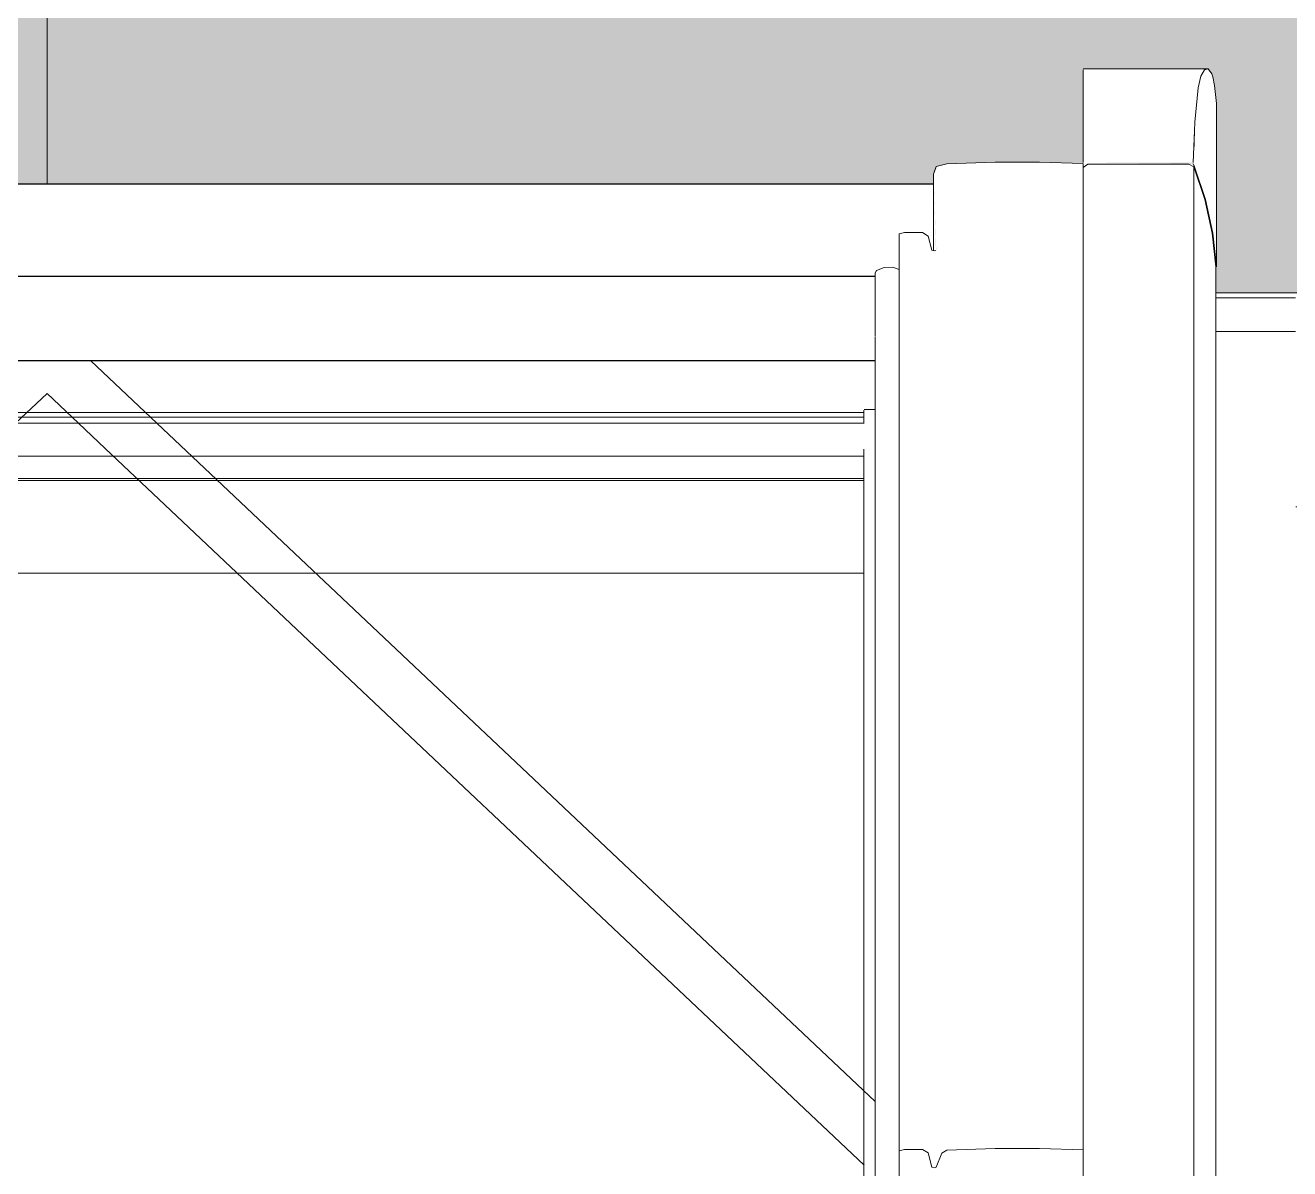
# Model space of a CAD drawing. Header units: metres. Extents: x -3 to 171, y -23 to 41.
# Drawn here: x 1.4789 to 1.9392, y -2.5162 to -2.1001 of the extents above; entities that cross this region are included whole.
import ezdxf

# ---------------------------------------------------------------- set-up
doc = ezdxf.new("R2010")
doc.units = ezdxf.units.M
doc.header["$MEASUREMENT"] = 0
doc.set_wipeout_variables(frame=1)
doc.linetypes.add('Wipeout_Contour', pattern=[1, 0, -1])
doc.layers.add('6._Dach PP STG1_1_325 Dachfenster', color=7, linetype='Continuous')
doc.layers.add('6._Dach PP STG1_1_330 Dachaufbau', color=7, linetype='Continuous')

msp = doc.modelspace()

# ---------------------------------------------------------------- linework, layer by layer
at = {"layer": '6._Dach PP STG1_1_325 Dachfenster', "color": 7, "linetype": 'Continuous', "lineweight": 13, "ltscale": 1000}
msp.add_line((1.48685, -1.28276), (1.48685, -3.21337), dxfattribs=at)
at = {"layer": '6._Dach PP STG1_1_325 Dachfenster', "color": 7, "linetype": 'Continuous', "lineweight": 13, "ltscale": 1000, "true_color": 0xf4f4f4, "flags": 128}
for points in [[(1.78415, -2.31926), (1.18955, -2.31926)], [(1.18955, -2.3636), (1.78415, -2.3636)]]:
    msp.add_lwpolyline(points, dxfattribs=at)

# ---------------------------------------------------------------- next in the draw order: wipeouts: each hides what was drawn before it
at = {"color": 254, "linetype": 'Wipeout_Contour', "lineweight": 0, "ltscale": 12.448105}
msp.add_wipeout([(2.775, -2.1975), (1.075, -2.1975), (1.075, -2.22224), (2.775, -2.22224)], dxfattribs=at).dxf.layer = '6._Dach PP STG1_1_330 Dachaufbau'

# ---------------------------------------------------------------- next in the draw order: hatches: boundary and pattern name
at = {"layer": '6._Dach PP STG1_1_330 Dachaufbau', "linetype": 'Continuous', "lineweight": 0, "true_color": 0x000000}
h = msp.add_hatch(color=18, dxfattribs=at)
h.paths.add_polyline_path([(3.445, -0.4), (3.755, -0.4), (3.755, 0.07), (2.8, 0.07), (2.8, -0.77152), (1.05, -0.77152), (1.05, 0.07), (-0.00106, 0.07), (0.01606, -4.6), (6.325, -4.6), (6.325, -0.82361), (3.445, -0.82361)])
h.paths.add_polyline_path([(3.805, -2.1975), (5.505, -2.1975), (5.505, -3.79873), (3.805, -3.79873)], flags=0)
h.paths.add_polyline_path([(1.075, -3.79873), (1.075, -2.1975), (2.775, -2.1975), (2.775, -3.79873)], flags=0)

# ---------------------------------------------------------------- next in the draw order: linework, layer by layer
at = {"layer": '6._Dach PP STG1_1_325 Dachfenster', "color": 7, "linetype": 'Continuous', "lineweight": 13, "ltscale": 1000, "true_color": 0xf4f4f4, "flags": 128}
msp.add_lwpolyline([(1.91235, -2.19932), (1.94135, -2.19932)], dxfattribs=at)
at = {"layer": '6._Dach PP STG1_1_330 Dachaufbau', "color": 7, "linetype": 'Continuous', "lineweight": 18, "ltscale": 1000, "flags": 128}
msp.add_lwpolyline([(2.775, -2.1975), (1.075, -2.1975)], dxfattribs=at)

# ---------------------------------------------------------------- next in the draw order: wipeouts: each hides what was drawn before it
at = {"color": 254, "linetype": 'Wipeout_Contour', "lineweight": 0, "ltscale": 11.534509}
msp.add_wipeout([(1.86405, -2.11624), (1.90826, -2.11624), (1.90955, -2.11589), (1.86405, -2.11589)], dxfattribs=at).dxf.layer = '6._Dach PP STG1_1_325 Dachfenster'
at = {"color": 254, "linetype": 'Wipeout_Contour', "lineweight": 0, "ltscale": 11.542175}
msp.add_wipeout([(1.86405, -2.11859), (1.86405, -2.1228), (1.90589, -2.1228), (1.90685, -2.11859)], dxfattribs=at).dxf.layer = '6._Dach PP STG1_1_325 Dachfenster'
at = {"color": 254, "linetype": 'Wipeout_Contour', "lineweight": 0, "ltscale": 10.943842}
msp.add_wipeout([(1.18535, -2.19156), (1.18535, -2.20216), (1.78835, -2.20216), (1.78835, -2.19156)], dxfattribs=at).dxf.layer = '6._Dach PP STG1_1_325 Dachfenster'
at = {"color": 254, "linetype": 'Wipeout_Contour', "lineweight": 0, "ltscale": 10.981889}
msp.add_wipeout([(1.18535, -2.2115), (1.78835, -2.2115), (1.78835, -2.20648), (1.18535, -2.20648)], dxfattribs=at).dxf.layer = '6._Dach PP STG1_1_325 Dachfenster'
at = {"color": 254, "linetype": 'Wipeout_Contour', "lineweight": 0, "ltscale": 12.836861}
msp.add_wipeout([(1.79705, -2.69331), (1.79895, -2.69331), (1.79895, -2.50919), (1.79705, -2.50968)], dxfattribs=at).dxf.layer = '6._Dach PP STG1_1_325 Dachfenster'
at = {"color": 254, "linetype": 'Wipeout_Contour', "lineweight": 0, "ltscale": 12.870973}
msp.add_wipeout([(1.80895, -2.69331), (1.80975, -2.69331), (1.80975, -2.51591), (1.80895, -2.51562)], dxfattribs=at).dxf.layer = '6._Dach PP STG1_1_325 Dachfenster'
at = {"color": 254, "linetype": 'Wipeout_Contour', "lineweight": 0, "ltscale": 12.612424}
msp.add_wipeout([(2.775, -2.2576), (1.075, -2.2576), (1.075, -2.27528), (2.775, -2.27528)], dxfattribs=at).dxf.layer = '6._Dach PP STG1_1_330 Dachaufbau'

# ---------------------------------------------------------------- next in the draw order: linework, layer by layer
at = {"layer": '6._Dach PP STG1_1_330 Dachaufbau', "color": 7, "linetype": 'Continuous', "lineweight": 18, "ltscale": 1000, "flags": 128}
msp.add_lwpolyline([(1.075, -2.27528), (2.775, -2.27528)], dxfattribs=at)

# ---------------------------------------------------------------- next in the draw order: wipeouts: each hides what was drawn before it
at = {"color": 254, "linetype": 'Wipeout_Contour', "lineweight": 0, "ltscale": 11.538402}
msp.add_wipeout([(1.86405, -2.11859), (1.90685, -2.11859), (1.90826, -2.11624), (1.86405, -2.11624)], dxfattribs=at).dxf.layer = '6._Dach PP STG1_1_325 Dachfenster'
at = {"color": 254, "linetype": 'Wipeout_Contour', "lineweight": 0, "ltscale": 11.569622}
msp.add_wipeout([(1.86405, -2.1228), (1.86405, -2.13533), (1.90468, -2.13533), (1.90589, -2.1228)], dxfattribs=at).dxf.layer = '6._Dach PP STG1_1_325 Dachfenster'
at = {"color": 254, "linetype": 'Wipeout_Contour', "lineweight": 0, "ltscale": 10.966776}
msp.add_wipeout([(1.18535, -2.20648), (1.78835, -2.20648), (1.78835, -2.20216), (1.18535, -2.20216)], dxfattribs=at).dxf.layer = '6._Dach PP STG1_1_325 Dachfenster'
at = {"color": 254, "linetype": 'Wipeout_Contour', "lineweight": 0, "ltscale": 16.372985}
msp.add_wipeout([(1.78835, -2.21235), (1.18535, -2.21235), (1.18535, -2.2132), (1.18545, -2.21425), (1.78825, -2.21425), (1.78825, -2.21347)], dxfattribs=at).dxf.layer = '6._Dach PP STG1_1_325 Dachfenster'
at = {"color": 254, "linetype": 'Wipeout_Contour', "lineweight": 0, "ltscale": 12.844909}
msp.add_wipeout([(1.79895, -2.69331), (1.80555, -2.69331), (1.80555, -2.50919), (1.79895, -2.50919)], dxfattribs=at).dxf.layer = '6._Dach PP STG1_1_325 Dachfenster'
at = {"color": 254, "linetype": 'Wipeout_Contour', "lineweight": 0, "ltscale": 12.87228}
msp.add_wipeout([(1.80975, -2.69331), (1.81055, -2.69331), (1.81055, -2.51569), (1.80975, -2.51591)], dxfattribs=at).dxf.layer = '6._Dach PP STG1_1_325 Dachfenster'
at = {"color": 254, "linetype": 'Wipeout_Contour', "lineweight": 0, "ltscale": 12.537035}
msp.add_wipeout([(2.775, -2.22224), (1.075, -2.22224), (1.075, -2.2576), (2.775, -2.2576)], dxfattribs=at).dxf.layer = '6._Dach PP STG1_1_330 Dachaufbau'

# ---------------------------------------------------------------- next in the draw order: wipeouts: each hides what was drawn before it
at = {"color": 254, "linetype": 'Wipeout_Contour', "lineweight": 0, "ltscale": 14.937399}
msp.add_wipeout([(1.91235, -2.21148), (1.91235, -2.21296), (1.91235, -2.22338), (1.92685, -2.22338), (1.92685, -2.21147)], dxfattribs=at).dxf.layer = '6._Dach PP STG1_1_325 Dachfenster'
at = {"color": 254, "linetype": 'Wipeout_Contour', "lineweight": 0, "ltscale": 8.872714}
msp.add_wipeout([(1.18545, -2.22217), (1.78825, -2.22217), (1.18545, -2.2221)], dxfattribs=at).dxf.layer = '6._Dach PP STG1_1_325 Dachfenster'
at = {"color": 254, "linetype": 'Wipeout_Contour', "lineweight": 0, "ltscale": 12.887308}
msp.add_wipeout([(1.80765, -2.69331), (1.80895, -2.69331), (1.80895, -2.51562), (1.80765, -2.51046)], dxfattribs=at).dxf.layer = '6._Dach PP STG1_1_325 Dachfenster'

# ---------------------------------------------------------------- next in the draw order: wipeouts: each hides what was drawn before it
at = {"color": 254, "linetype": 'Wipeout_Contour', "lineweight": 0, "ltscale": 11.015341}
msp.add_wipeout([(1.18545, -2.21666), (1.18545, -2.2221), (1.78825, -2.2221), (1.78825, -2.21666)], dxfattribs=at).dxf.layer = '6._Dach PP STG1_1_325 Dachfenster'
at = {"color": 254, "linetype": 'Wipeout_Contour', "lineweight": 0, "ltscale": 32.561677}
msp.add_wipeout([(1.91235, -2.22338), (1.91235, -2.75824), (1.91255, -2.76012), (1.91315, -2.76329), (1.91445, -2.77719), (1.91445, -2.79316), (1.91448, -2.84047), (1.92685, -2.84047), (1.92685, -2.22338)], dxfattribs=at).dxf.layer = '6._Dach PP STG1_1_325 Dachfenster'
at = {"color": 254, "linetype": 'Wipeout_Contour', "lineweight": 0, "ltscale": 12.860845}
msp.add_wipeout([(1.80555, -2.69331), (1.80765, -2.69331), (1.80765, -2.51046), (1.80555, -2.50919)], dxfattribs=at).dxf.layer = '6._Dach PP STG1_1_325 Dachfenster'
at = {"color": 254, "linetype": 'Wipeout_Contour', "lineweight": 0, "ltscale": 12.889864}
msp.add_wipeout([(1.81055, -2.69331), (1.81255, -2.69331), (1.81255, -2.51053), (1.81055, -2.51569)], dxfattribs=at).dxf.layer = '6._Dach PP STG1_1_325 Dachfenster'

# ---------------------------------------------------------------- next in the draw order: wipeouts: each hides what was drawn before it
at = {"color": 254, "linetype": 'Wipeout_Contour', "lineweight": 0, "ltscale": 12.051284}
msp.add_wipeout([(1.80555, -2.1755), (1.79895, -2.1755), (1.79895, -2.50919), (1.80555, -2.50919)], dxfattribs=at).dxf.layer = '6._Dach PP STG1_1_325 Dachfenster'
at = {"color": 254, "linetype": 'Wipeout_Contour', "lineweight": 0, "ltscale": 12.0879}
msp.add_wipeout([(1.80895, -2.18194), (1.80895, -2.51562), (1.80975, -2.51591), (1.80975, -2.18222)], dxfattribs=at).dxf.layer = '6._Dach PP STG1_1_325 Dachfenster'
at = {"color": 254, "linetype": 'Wipeout_Contour', "lineweight": 0, "ltscale": 10.999842}
msp.add_wipeout([(1.78825, -2.21425), (1.18545, -2.21425), (1.18545, -2.21531), (1.78825, -2.21531)], dxfattribs=at).dxf.layer = '6._Dach PP STG1_1_325 Dachfenster'
at = {"color": 254, "linetype": 'Wipeout_Contour', "lineweight": 0, "ltscale": 30.583343}
msp.add_wipeout([(1.92685, -2.22338), (1.92685, -2.84047), (1.93923, -2.84047), (1.93925, -2.79316), (1.93925, -2.77719), (1.94055, -2.76329), (1.94115, -2.76014), (1.94135, -2.75824), (1.94135, -2.22338)], dxfattribs=at).dxf.layer = '6._Dach PP STG1_1_325 Dachfenster'
at = {"color": 254, "linetype": 'Wipeout_Contour', "lineweight": 0, "ltscale": 12.874516}
msp.add_wipeout([(1.81255, -2.69331), (1.81435, -2.69331), (1.81435, -2.50947), (1.81255, -2.51053)], dxfattribs=at).dxf.layer = '6._Dach PP STG1_1_325 Dachfenster'

# ---------------------------------------------------------------- next in the draw order: wipeouts: each hides what was drawn before it
at = {"color": 254, "linetype": 'Wipeout_Contour', "lineweight": 0, "ltscale": 12.04071}
msp.add_wipeout([(1.79705, -2.50968), (1.79895, -2.50919), (1.79895, -2.1755), (1.79705, -2.176)], dxfattribs=at).dxf.layer = '6._Dach PP STG1_1_325 Dachfenster'
at = {"color": 254, "linetype": 'Wipeout_Contour', "lineweight": 0, "ltscale": 12.089756}
msp.add_wipeout([(1.80975, -2.18222), (1.80975, -2.51591), (1.81055, -2.51569), (1.81055, -2.18197)], dxfattribs=at).dxf.layer = '6._Dach PP STG1_1_325 Dachfenster'
at = {"color": 254, "linetype": 'Wipeout_Contour', "lineweight": 0, "ltscale": 10.990657}
msp.add_wipeout([(1.18535, -2.21235), (1.78835, -2.21235), (1.78835, -2.2115), (1.18535, -2.2115)], dxfattribs=at).dxf.layer = '6._Dach PP STG1_1_325 Dachfenster'
at = {"color": 254, "linetype": 'Wipeout_Contour', "lineweight": 0, "ltscale": 14.277984}
msp.add_wipeout([(1.92685, -2.22338), (1.94135, -2.22338), (1.94135, -2.21296), (1.94135, -2.21148), (1.92685, -2.21147)], dxfattribs=at).dxf.layer = '6._Dach PP STG1_1_325 Dachfenster'
at = {"color": 254, "linetype": 'Wipeout_Contour', "lineweight": 0, "ltscale": 11.002505}
msp.add_wipeout([(1.18545, -2.21595), (1.78825, -2.21595), (1.78825, -2.21531), (1.18545, -2.21531)], dxfattribs=at).dxf.layer = '6._Dach PP STG1_1_325 Dachfenster'
at = {"color": 254, "linetype": 'Wipeout_Contour', "lineweight": 0, "ltscale": 12.895708}
msp.add_wipeout([(1.81435, -2.69331), (1.83195, -2.69331), (1.83195, -2.50891), (1.81435, -2.50947)], dxfattribs=at).dxf.layer = '6._Dach PP STG1_1_325 Dachfenster'

# ---------------------------------------------------------------- next in the draw order: wipeouts: each hides what was drawn before it
at = {"color": 254, "linetype": 'Wipeout_Contour', "lineweight": 0, "ltscale": 12.080718}
msp.add_wipeout([(1.81055, -2.18197), (1.81055, -2.51569), (1.81255, -2.51053), (1.81255, -2.17681)], dxfattribs=at).dxf.layer = '6._Dach PP STG1_1_325 Dachfenster'
at = {"color": 254, "linetype": 'Wipeout_Contour', "lineweight": 0, "ltscale": 38.768906}
msp.add_wipeout([(1.17665, -2.18441), (1.17665, -2.18898), (1.17905, -2.18816), (1.18215, -2.18823), (1.18495, -2.18936), (1.18545, -2.19021), (1.18545, -2.19134), (1.78825, -2.19134), (1.78825, -2.19021), (1.78875, -2.18936), (1.79155, -2.18823), (1.79465, -2.18816), (1.79705, -2.18898), (1.79705, -2.18441)], dxfattribs=at).dxf.layer = '6._Dach PP STG1_1_325 Dachfenster'
at = {"color": 254, "linetype": 'Wipeout_Contour', "lineweight": 0, "ltscale": 11.004689}
msp.add_wipeout([(1.18545, -2.21595), (1.18545, -2.21666), (1.78825, -2.21666), (1.78825, -2.21595)], dxfattribs=at).dxf.layer = '6._Dach PP STG1_1_325 Dachfenster'
at = {"color": 254, "linetype": 'Wipeout_Contour', "lineweight": 0, "ltscale": 12.931487}
msp.add_wipeout([(1.83195, -2.50891), (1.83195, -2.69331), (1.84815, -2.69331), (1.84815, -2.50891)], dxfattribs=at).dxf.layer = '6._Dach PP STG1_1_325 Dachfenster'

# ---------------------------------------------------------------- next in the draw order: wipeouts: each hides what was drawn before it
at = {"color": 254, "linetype": 'Wipeout_Contour', "lineweight": 0, "ltscale": 12.077598}
msp.add_wipeout([(1.80765, -2.17678), (1.80765, -2.51046), (1.80895, -2.51562), (1.80895, -2.18194)], dxfattribs=at).dxf.layer = '6._Dach PP STG1_1_325 Dachfenster'
at = {"color": 254, "linetype": 'Wipeout_Contour', "lineweight": 0, "ltscale": 12.079063}
msp.add_wipeout([(1.81255, -2.51053), (1.81435, -2.50947), (1.81435, -2.17575), (1.81255, -2.17681)], dxfattribs=at).dxf.layer = '6._Dach PP STG1_1_325 Dachfenster'
at = {"color": 254, "linetype": 'Wipeout_Contour', "lineweight": 0, "ltscale": 17.946807}
msp.add_wipeout([(1.78875, -2.18936), (1.78825, -2.19021), (1.78825, -2.19134), (1.78835, -2.2132), (1.78825, -2.69331), (1.78875, -2.69331)], dxfattribs=at).dxf.layer = '6._Dach PP STG1_1_325 Dachfenster'
at = {"color": 254, "linetype": 'Wipeout_Contour', "lineweight": 0, "ltscale": 12.380824}
msp.add_wipeout([(1.79705, -2.18898), (1.79465, -2.18816), (1.79465, -2.69331), (1.79705, -2.69331)], dxfattribs=at).dxf.layer = '6._Dach PP STG1_1_325 Dachfenster'
at = {"color": 254, "linetype": 'Wipeout_Contour', "lineweight": 0, "ltscale": 16.132191}
msp.add_wipeout([(1.84815, -2.50891), (1.84815, -2.69331), (1.86405, -2.69331), (1.86405, -2.63963), (1.86405, -2.50942)], dxfattribs=at).dxf.layer = '6._Dach PP STG1_1_325 Dachfenster'

# ---------------------------------------------------------------- next in the draw order: linework, layer by layer
at = {"layer": '6._Dach PP STG1_1_325 Dachfenster', "color": 7, "linetype": 'Continuous', "lineweight": 13, "ltscale": 1000, "flags": 128}
for points in [[(1.80895, -2.51562), (1.80975, -2.51591)], [(1.80975, -2.51591), (1.81055, -2.51569)]]:
    msp.add_lwpolyline(points, dxfattribs=at)

# ---------------------------------------------------------------- next in the draw order: wipeouts: each hides what was drawn before it
at = {"color": 254, "linetype": 'Wipeout_Contour', "lineweight": 0, "ltscale": 12.063177}
msp.add_wipeout([(1.80555, -2.50919), (1.80765, -2.51046), (1.80765, -2.17678), (1.80555, -2.1755)], dxfattribs=at).dxf.layer = '6._Dach PP STG1_1_325 Dachfenster'
at = {"color": 254, "linetype": 'Wipeout_Contour', "lineweight": 0, "ltscale": 12.102819}
msp.add_wipeout([(1.81435, -2.50947), (1.83195, -2.50891), (1.83195, -2.17519), (1.81435, -2.17575)], dxfattribs=at).dxf.layer = '6._Dach PP STG1_1_325 Dachfenster'
at = {"color": 254, "linetype": 'Wipeout_Contour', "lineweight": 0, "ltscale": 12.183173}
msp.add_wipeout([(1.86405, -2.1757), (1.84815, -2.17519), (1.84815, -2.50891), (1.86405, -2.50942)], dxfattribs=at).dxf.layer = '6._Dach PP STG1_1_325 Dachfenster'
at = {"color": 254, "linetype": 'Wipeout_Contour', "lineweight": 0, "ltscale": 12.367959}
msp.add_wipeout([(1.78875, -2.18936), (1.78875, -2.69331), (1.79155, -2.69331), (1.79155, -2.18823)], dxfattribs=at).dxf.layer = '6._Dach PP STG1_1_325 Dachfenster'

# ---------------------------------------------------------------- next in the draw order: linework, layer by layer
at = {"layer": '6._Dach PP STG1_1_325 Dachfenster', "color": 7, "linetype": 'Continuous', "lineweight": 13, "ltscale": 1000, "flags": 128}
for points in [[(1.78825, -2.19021), (1.78875, -2.18936)], [(1.78825, -2.19021), (1.78825, -2.19134)], [(1.18535, -2.19134), (1.78835, -2.19134)], [(1.78835, -2.2132), (1.78835, -2.21235), (1.78835, -2.2115), (1.78835, -2.20648), (1.78835, -2.20216), (1.78835, -2.19156)], [(1.79705, -2.50968), (1.79895, -2.50919), (1.80555, -2.50919)], [(1.80555, -2.50919), (1.80765, -2.51046)], [(1.80765, -2.51046), (1.80895, -2.51562)], [(1.81055, -2.51569), (1.81255, -2.51053)], [(1.81255, -2.51053), (1.81435, -2.50947)]]:
    msp.add_lwpolyline(points, dxfattribs=at)

# ---------------------------------------------------------------- next in the draw order: wipeouts: each hides what was drawn before it
at = {"color": 254, "linetype": 'Wipeout_Contour', "lineweight": 0, "ltscale": 9.357342}
msp.add_wipeout([(1.80955, -2.18215), (1.81045, -2.18204), (1.80955, -2.15426)], dxfattribs=at).dxf.layer = '6._Dach PP STG1_1_325 Dachfenster'
at = {"color": 254, "linetype": 'Wipeout_Contour', "lineweight": 0, "ltscale": 12.143223}
msp.add_wipeout([(1.83195, -2.50891), (1.84815, -2.50891), (1.84815, -2.17519), (1.83195, -2.17519)], dxfattribs=at).dxf.layer = '6._Dach PP STG1_1_325 Dachfenster'
at = {"color": 254, "linetype": 'Wipeout_Contour', "lineweight": 0, "ltscale": 12.372744}
msp.add_wipeout([(1.79155, -2.18823), (1.79155, -2.69331), (1.79465, -2.69331), (1.79465, -2.18816)], dxfattribs=at).dxf.layer = '6._Dach PP STG1_1_325 Dachfenster'
at = {"color": 254, "linetype": 'Wipeout_Contour', "lineweight": 0, "ltscale": 8.13702}
msp.add_wipeout([(1.50273, -2.22217), (1.78825, -2.49183), (1.78825, -2.22217)], dxfattribs=at).dxf.layer = '6._Dach PP STG1_1_325 Dachfenster'

# ---------------------------------------------------------------- next in the draw order: linework, layer by layer
at = {"layer": '6._Dach PP STG1_1_325 Dachfenster', "color": 7, "linetype": 'Continuous', "lineweight": 13, "ltscale": 1000, "flags": 128}
for points in [[(1.78875, -2.18936), (1.79155, -2.18823)], [(1.79155, -2.18823), (1.79465, -2.18816)], [(1.79465, -2.18816), (1.79705, -2.18898)]]:
    msp.add_lwpolyline(points, dxfattribs=at)

# ---------------------------------------------------------------- next in the draw order: wipeouts: each hides what was drawn before it
at = {"color": 254, "linetype": 'Wipeout_Contour', "lineweight": 0, "ltscale": 11.628728}
msp.add_wipeout([(1.81056, -2.15159), (1.80955, -2.15426), (1.81055, -2.1819), (1.81255, -2.17681)], dxfattribs=at).dxf.layer = '6._Dach PP STG1_1_325 Dachfenster'
at = {"color": 254, "linetype": 'Wipeout_Contour', "lineweight": 0, "ltscale": 11.580702}
msp.add_wipeout([(1.86405, -2.15039), (1.84815, -2.14987), (1.84815, -2.17519), (1.86405, -2.1757)], dxfattribs=at).dxf.layer = '6._Dach PP STG1_1_325 Dachfenster'
at = {"color": 254, "linetype": 'Wipeout_Contour', "lineweight": 0, "ltscale": 23.737647}
msp.add_wipeout([(1.18545, -2.51658), (1.37259, -2.69331), (1.60111, -2.69331), (1.78825, -2.51658), (1.78825, -2.49183), (1.50273, -2.22217), (1.47098, -2.22217), (1.18545, -2.49183)], dxfattribs=at).dxf.layer = '6._Dach PP STG1_1_325 Dachfenster'

# ---------------------------------------------------------------- next in the draw order: linework, layer by layer
at = {"layer": '6._Dach PP STG1_1_325 Dachfenster', "color": 7, "linetype": 'Continuous', "lineweight": 13, "ltscale": 1000, "flags": 128}
for points in [[(1.78825, -2.21347), (1.78825, -2.69331)], [(1.18545, -2.2221), (1.78825, -2.2221)], [(1.18545, -2.22217), (1.78825, -2.22217)], [(1.50273, -2.22217), (1.78825, -2.49183)], [(1.48685, -2.23405), (1.4754, -2.24487), (1.46566, -2.25406), (1.18942, -2.51496)], [(1.48685, -2.23405), (1.49831, -2.24487), (1.50804, -2.25406), (1.78429, -2.51496)], [(1.18955, -2.24098), (1.78415, -2.24098)], [(1.78415, -2.24013), (1.78415, -2.24487)], [(1.78825, -2.23992), (1.78435, -2.23992)], [(1.18942, -2.24487), (1.78429, -2.24487)], [(1.18955, -2.24268), (1.78415, -2.24268)], [(1.78415, -2.25435), (1.78415, -2.69331)], [(1.18955, -2.25689), (1.78415, -2.25689)], [(1.18955, -2.26502), (1.78415, -2.26502)], [(1.18955, -2.2658), (1.78415, -2.2658)], [(1.18955, -2.29953), (1.78415, -2.29953)]]:
    msp.add_lwpolyline(points, dxfattribs=at)

# ---------------------------------------------------------------- next in the draw order: wipeouts: each hides what was drawn before it
at = {"color": 254, "linetype": 'Wipeout_Contour', "lineweight": 0, "ltscale": 8.996998}
msp.add_wipeout([(1.81055, -2.1515), (1.81255, -2.17681), (1.81435, -2.17575)], dxfattribs=at).dxf.layer = '6._Dach PP STG1_1_325 Dachfenster'
at = {"color": 254, "linetype": 'Wipeout_Contour', "lineweight": 0, "ltscale": 31.383666}
msp.add_wipeout([(1.86405, -2.15046), (1.86405, -2.15186), (1.86575, -2.15061), (1.90255, -2.15061), (1.90435, -2.15157), (1.90835, -2.16352), (1.91105, -2.17569), (1.91235, -2.18793), (1.91125, -2.17569), (1.90855, -2.16352), (1.90455, -2.15157), (1.90413, -2.15046)], dxfattribs=at).dxf.layer = '6._Dach PP STG1_1_325 Dachfenster'

# ---------------------------------------------------------------- next in the draw order: wipeouts: each hides what was drawn before it
at = {"color": 254, "linetype": 'Wipeout_Contour', "lineweight": 0, "ltscale": 14.283729}
msp.add_wipeout([(1.91125, -2.17569), (1.91255, -2.18793), (1.91255, -2.12852), (1.91179, -2.12203), (1.91125, -2.11886)], dxfattribs=at).dxf.layer = '6._Dach PP STG1_1_325 Dachfenster'
at = {"color": 254, "linetype": 'Wipeout_Contour', "lineweight": 0, "ltscale": 13.932296}
msp.add_wipeout([(1.90468, -2.13533), (1.86405, -2.13533), (1.86405, -2.15004), (1.90405, -2.15004), (1.90455, -2.13852)], dxfattribs=at).dxf.layer = '6._Dach PP STG1_1_325 Dachfenster'
at = {"color": 254, "linetype": 'Wipeout_Contour', "lineweight": 0, "ltscale": 7.954508}
msp.add_wipeout([(1.81435, -2.15044), (1.81055, -2.1515), (1.81435, -2.17575)], dxfattribs=at).dxf.layer = '6._Dach PP STG1_1_325 Dachfenster'

# ---------------------------------------------------------------- next in the draw order: linework, layer by layer
at = {"layer": '6._Dach PP STG1_1_325 Dachfenster', "color": 7, "linetype": 'Continuous', "lineweight": 13, "ltscale": 1000, "flags": 128}
msp.add_lwpolyline([(1.80955, -2.15426), (1.81055, -2.1515)], dxfattribs=at)

# ---------------------------------------------------------------- next in the draw order: wipeouts: each hides what was drawn before it
at = {"color": 254, "linetype": 'Wipeout_Contour', "lineweight": 0, "ltscale": 11.489647}
msp.add_wipeout([(1.81435, -2.17575), (1.83195, -2.17519), (1.83195, -2.14987), (1.81435, -2.15044)], dxfattribs=at).dxf.layer = '6._Dach PP STG1_1_325 Dachfenster'
at = {"color": 254, "linetype": 'Wipeout_Contour', "lineweight": 0, "ltscale": 9.448268}
msp.add_wipeout([(1.86405, -2.15046), (1.90413, -2.15046), (1.86405, -2.15004)], dxfattribs=at).dxf.layer = '6._Dach PP STG1_1_325 Dachfenster'
at = {"color": 254, "linetype": 'Wipeout_Contour', "lineweight": 0, "ltscale": 43.183802}
msp.add_wipeout([(1.16415, -2.16985), (1.16415, -2.18215), (1.16475, -2.18194), (1.16605, -2.17678), (1.16815, -2.1755), (1.17475, -2.1755), (1.17665, -2.176), (1.17665, -2.18441), (1.79705, -2.18441), (1.79705, -2.176), (1.79895, -2.1755), (1.80555, -2.1755), (1.80765, -2.17678), (1.80895, -2.18194), (1.80955, -2.18215), (1.80955, -2.16985)], dxfattribs=at).dxf.layer = '6._Dach PP STG1_1_325 Dachfenster'

# ---------------------------------------------------------------- next in the draw order: linework, layer by layer
at = {"layer": '6._Dach PP STG1_1_325 Dachfenster', "color": 7, "linetype": 'Continuous', "lineweight": 13, "ltscale": 1000, "flags": 128}
for points in [[(1.79705, -2.176), (1.79895, -2.1755), (1.80555, -2.1755)], [(1.79705, -2.176), (1.79705, -2.50968), (1.79705, -2.69331)], [(1.80555, -2.1755), (1.80765, -2.17678)], [(1.80765, -2.17678), (1.80895, -2.18194)], [(1.80895, -2.18194), (1.80975, -2.18222)], [(1.80975, -2.18222), (1.81045, -2.18204)]]:
    msp.add_lwpolyline(points, dxfattribs=at)

# ---------------------------------------------------------------- next in the draw order: wipeouts: each hides what was drawn before it
at = {"color": 254, "linetype": 'Wipeout_Contour', "lineweight": 0, "ltscale": 8.651067}
msp.add_wipeout([(1.90455, -2.13852), (1.90405, -2.15004), (1.90455, -2.15157)], dxfattribs=at).dxf.layer = '6._Dach PP STG1_1_325 Dachfenster'
at = {"color": 254, "linetype": 'Wipeout_Contour', "lineweight": 0, "ltscale": 11.538401}
msp.add_wipeout([(1.83195, -2.17519), (1.84815, -2.17519), (1.84815, -2.14987), (1.83195, -2.14987)], dxfattribs=at).dxf.layer = '6._Dach PP STG1_1_325 Dachfenster'
at = {"color": 254, "linetype": 'Wipeout_Contour', "lineweight": 0, "ltscale": 12.546432}
msp.add_wipeout([(1.86405, -2.15186), (1.86405, -2.72249), (1.86575, -2.72249), (1.86575, -2.15061)], dxfattribs=at).dxf.layer = '6._Dach PP STG1_1_325 Dachfenster'
at = {"color": 254, "linetype": 'Wipeout_Contour', "lineweight": 0, "ltscale": 10.852215}
msp.add_wipeout([(1.16415, -2.1579), (1.16415, -2.16985), (1.80955, -2.16985), (1.80955, -2.1579)], dxfattribs=at).dxf.layer = '6._Dach PP STG1_1_325 Dachfenster'

# ---------------------------------------------------------------- next in the draw order: wipeouts: each hides what was drawn before it
at = {"color": 254, "linetype": 'Wipeout_Contour', "lineweight": 0, "ltscale": 20.085162}
msp.add_wipeout([(1.90455, -2.15157), (1.90855, -2.16352), (1.90855, -2.11619), (1.90685, -2.11859), (1.90589, -2.1228), (1.90468, -2.13533), (1.90455, -2.13852)], dxfattribs=at).dxf.layer = '6._Dach PP STG1_1_325 Dachfenster'
at = {"color": 254, "linetype": 'Wipeout_Contour', "lineweight": 0, "ltscale": 8.718457}
msp.add_wipeout([(1.16415, -2.1579), (1.80955, -2.1579), (1.16415, -2.15783)], dxfattribs=at).dxf.layer = '6._Dach PP STG1_1_325 Dachfenster'

# ---------------------------------------------------------------- next in the draw order: linework, layer by layer
at = {"layer": '6._Dach PP STG1_1_325 Dachfenster', "color": 7, "linetype": 'Continuous', "lineweight": 13, "ltscale": 1000, "flags": 128}
for points in [[(1.16415, -2.15783), (1.80955, -2.15783)], [(1.80955, -2.18215), (1.80955, -2.15426)]]:
    msp.add_lwpolyline(points, dxfattribs=at)

# ---------------------------------------------------------------- next in the draw order: wipeouts: each hides what was drawn before it
at = {"color": 254, "linetype": 'Wipeout_Contour', "lineweight": 0, "ltscale": 16.427896}
msp.add_wipeout([(1.90855, -2.16352), (1.91125, -2.17569), (1.91125, -2.11886), (1.91086, -2.11774), (1.90955, -2.11589), (1.90855, -2.11619)], dxfattribs=at).dxf.layer = '6._Dach PP STG1_1_325 Dachfenster'

# ---------------------------------------------------------------- next in the draw order: linework, layer by layer
at = {"layer": '6._Dach PP STG1_1_325 Dachfenster', "color": 7, "linetype": 'Continuous', "lineweight": 13, "ltscale": 1000, "flags": 128}
msp.add_lwpolyline([(1.90955, -2.11589), (1.86405, -2.11589)], dxfattribs=at)

# ---------------------------------------------------------------- next in the draw order: wipeouts: each hides what was drawn before it
at = {"color": 254, "linetype": 'Wipeout_Contour', "lineweight": 0, "ltscale": 16.642747}
msp.add_wipeout([(1.90435, -2.72323), (1.90455, -2.72376), (1.90835, -2.73511), (1.90835, -2.16352), (1.90435, -2.15157)], dxfattribs=at).dxf.layer = '6._Dach PP STG1_1_325 Dachfenster'

# ---------------------------------------------------------------- next in the draw order: wipeouts: each hides what was drawn before it
at = {"color": 254, "linetype": 'Wipeout_Contour', "lineweight": 0, "ltscale": 12.595746}
msp.add_wipeout([(1.86575, -2.15061), (1.86575, -2.72249), (1.90255, -2.72249), (1.90255, -2.15061)], dxfattribs=at).dxf.layer = '6._Dach PP STG1_1_325 Dachfenster'
at = {"color": 254, "linetype": 'Wipeout_Contour', "lineweight": 0, "ltscale": 16.685669}
msp.add_wipeout([(1.90835, -2.16352), (1.90835, -2.73511), (1.90855, -2.73571), (1.91105, -2.74698), (1.91105, -2.17569)], dxfattribs=at).dxf.layer = '6._Dach PP STG1_1_325 Dachfenster'

# ---------------------------------------------------------------- next in the draw order: linework, layer by layer
at = {"layer": '6._Dach PP STG1_1_325 Dachfenster', "color": 7, "linetype": 'Continuous', "lineweight": 13, "ltscale": 1000, "flags": 128}
for points in [[(1.86405, -2.15004), (1.86405, -2.13533), (1.86405, -2.1228), (1.86405, -2.11859), (1.86405, -2.11624)], [(1.81055, -2.1515), (1.81435, -2.15044), (1.83195, -2.14987), (1.84815, -2.14987), (1.86405, -2.15039)], [(1.86405, -2.15186), (1.86405, -2.15046)], [(1.86575, -2.15061), (1.86405, -2.15186)], [(1.86405, -2.15186), (1.86405, -2.72249)], [(1.81435, -2.50947), (1.83195, -2.50891), (1.84815, -2.50891), (1.86405, -2.50942)]]:
    msp.add_lwpolyline(points, dxfattribs=at)

# ---------------------------------------------------------------- next in the draw order: wipeouts: each hides what was drawn before it
at = {"color": 254, "linetype": 'Wipeout_Contour', "lineweight": 0, "ltscale": 16.231072}
msp.add_wipeout([(1.90255, -2.15061), (1.90255, -2.72249), (1.90402, -2.72249), (1.90435, -2.72323), (1.90435, -2.15157)], dxfattribs=at).dxf.layer = '6._Dach PP STG1_1_325 Dachfenster'
at = {"color": 254, "linetype": 'Wipeout_Contour', "lineweight": 0, "ltscale": 16.694127}
msp.add_wipeout([(1.91235, -2.18793), (1.91105, -2.17569), (1.91105, -2.74698), (1.91125, -2.74788), (1.91235, -2.75824)], dxfattribs=at).dxf.layer = '6._Dach PP STG1_1_325 Dachfenster'

# ---------------------------------------------------------------- next in the draw order: linework, layer by layer
at = {"layer": '6._Dach PP STG1_1_325 Dachfenster', "color": 7, "linetype": 'Continuous', "lineweight": 13, "ltscale": 1000, "flags": 128}
for points in [[(1.90405, -2.15004), (1.90455, -2.13852), (1.90468, -2.13533), (1.90589, -2.1228), (1.90685, -2.11859), (1.90826, -2.11624), (1.90955, -2.11589), (1.91086, -2.11774), (1.91125, -2.11886), (1.91179, -2.12203), (1.91255, -2.12852)], [(1.91255, -2.18793), (1.91255, -2.12852)], [(1.90255, -2.15061), (1.86575, -2.15061)], [(1.90435, -2.15157), (1.90255, -2.15061)], [(1.91255, -2.18793), (1.91125, -2.17569), (1.90855, -2.16352), (1.90455, -2.15157), (1.90413, -2.15046)], [(1.90435, -2.15157), (1.90435, -2.72323)], [(1.91235, -2.18793), (1.91105, -2.17569), (1.90835, -2.16352), (1.90435, -2.15157)], [(1.91235, -2.18793), (1.91235, -2.75824)], [(1.94135, -2.21148), (1.92685, -2.21147), (1.91235, -2.21148)]]:
    msp.add_lwpolyline(points, dxfattribs=at)

doc.saveas('drawing.dxf')
